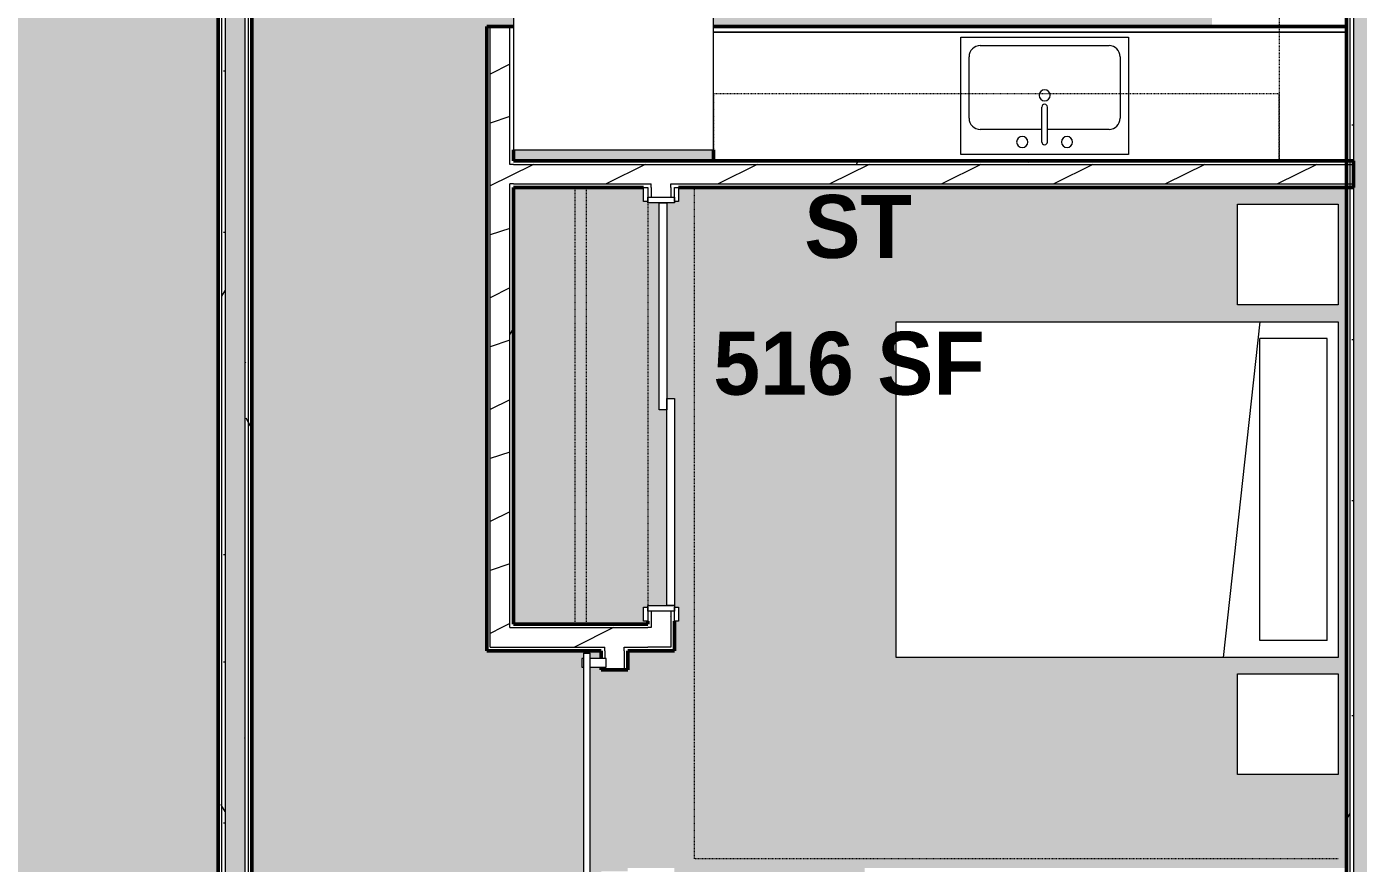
# Model space of a CAD drawing. Header units: inches. Extents: x -4292 to -464, y 9706 to 12474.
# Drawn here: x -2751.9 to -2514, y 10524 to 10673.6 of the extents above; entities that cross this region are included whole.
import ezdxf

# ---------------------------------------------------------------- set-up
doc = ezdxf.new("R2010")
doc.units = ezdxf.units.IN
doc.header["$MEASUREMENT"] = 0
doc.linetypes.add('Dash', pattern=[0.25, 0.125, -0.125])
for name, color, linetype, lineweight in [('A-AREA-IDEN', 2, 'Continuous', 9), ('A-AREA-PATT-4', 254, 'Continuous', 9), ('A-DOOR-1', 7, 'Continuous', 9), ('A-DOOR-2', 90, 'Continuous', 20), ('A-DOOR-3', 50, 'Continuous', 13), ('A-DOOR-FRAM-1', 90, 'Continuous', 20), ('A-WALL', 113, 'Continuous', 13), ('A-WALL-2', 250, 'Continuous', 50), ('A-WALL-3', 50, 'Continuous', 13), ('A-WALL-PATT-1', 7, 'Continuous', 9), ('A-WALL-PATT-2', 8, 'Continuous', 9), ('A-WALL-PATT-5', 111, 'Continuous', 9), ('I-FURN-1', 7, 'Continuous', 9), ('I-FURN-HDLN-1', 7, 'Dash', 9), ('I-WALL-1', 2, 'Continuous', 50), ('P-SANR-FIXT-1', 7, 'Continuous', 9), ('Q-CASE-1', 250, 'Continuous', 50), ('Q-CASE-2', 7, 'Continuous', 9), ('Q-CASE-HDLN-1', 7, 'Dash', 9), ('Q-SPCQ-1', 7, 'Continuous', 9)]:
    doc.layers.add(name, color=color, linetype=linetype, lineweight=lineweight)
doc.styles.add('Century Gothic_B', font='GOTHICB.TTF', dxfattribs={"height": 11.25})
pattern_1 = [(0, (0, 0), (38.4, 9.6), [1.584, -27.216, 1.584, -27.216, -153.6]), (0, (0, 0), (38.4, 9.6), [-57.6, 1.584, -56.016, 1.584, -27.216, -67.2]), (0, (0, 0), (38.4, 9.6), [-144, 1.584, -17.616, 1.584, -46.416]), (120, (14.4, 4.8), (-27.513844, 28.4553755), [1.584, -27.216, 1.584, -27.216, -153.6]), (120, (14.4, 4.8), (-27.513844, 28.4553755), [-57.6, 1.584, -56.016, 1.584, -27.216, -67.2]), (120, (14.4, 4.8), (-27.513844, 28.4553755), [-144, 1.584, -17.616, 1.584, -46.416]), (240, (19.2, 24), (-10.886156, -38.0553755), [1.584, -27.216, 1.584, -27.216, -153.6]), (240, (19.2, 24), (-10.886156, -38.0553755), [-57.6, 1.584, -56.016, 1.584, -27.216, -67.2]), (240, (19.2, 24), (-10.886156, -38.0553755), [-144, 1.584, -17.616, 1.584, -46.416])]
pattern_2 = [(161.57, (0.6, 0.6), (-4.80033747, -0.00041462), [0, -34.152, 3.792, 0]), (18.43, (-0.6, 0.6), (-4.80033747, 0.00041462), [0, -34.152, 3.792, 0]), (108.43, (0.6, 0.6), (2.39913218, -12.00105099), [11.382, -26.562]), (71.57, (-0.6, 0.6), (2.39913218, 12.00105099), [11.382, -26.562])]
pattern_3 = [(216.87, (7.997, 19.992), (59.9755286, 39.9843071), [9.996, -89.964]), (206.565, (19.992, 13.994), (-19.991807, -19.992219), [22.352, -22.352]), (198.435, (19.992, 3.998), (-39.983821, -19.991955), [12.644, -50.576])]

msp = doc.modelspace()

# ---------------------------------------------------------------- hatches: boundary and pattern name
at = {"layer": 'A-AREA-PATT-4'}
h = msp.add_hatch(color=256, dxfattribs=at)
h.paths.add_polyline_path([(-2913.3237, 10455.4394), (-2882.0737, 10455.4394), (-2882.0737, 10457.2957), (-2877.3237, 10457.2957), (-2877.3237, 10455.4394), (-2871.3, 10455.4394), (-2871.3, 10462.886), (-2871.173, 10463.8504), (-2870.8007, 10464.7491), (-2870.2086, 10465.5209), (-2869.4368, 10466.113), (-2868.5382, 10466.4853), (-2867.4974, 10466.6122), (-2866.1854, 10466.6122), (-2866.5331, 10469.636), (-2867.7249, 10470.636), (-2868.2916, 10471.636), (-2868.6494, 10473.1455), (-2868.7905, 10474.2556), (-2868.8237, 10474.636), (-2868.6494, 10476.6284), (-2868.1115, 10478.636), (-2867.3835, 10480.636), (-2866.4509, 10482.636), (-2865.0635, 10484.636), (-2864.0635, 10485.636), (-2863.1975, 10486.136), (-2861.8237, 10486.636), (-2860.8237, 10486.636), (-2859.45, 10486.136), (-2858.584, 10485.636), (-2857.584, 10484.636), (-2856.1144, 10482.4598), (-2855.2639, 10480.636), (-2854.536, 10478.636), (-2853.998, 10476.6284), (-2853.8237, 10474.636), (-2853.998, 10473.1455), (-2854.0879, 10472.636), (-2854.3558, 10471.636), (-2854.9226, 10470.636), (-2856.1144, 10469.636), (-2856.4621, 10466.6122), (-2855.0737, 10466.6122), (-2854.1093, 10466.4853), (-2853.2106, 10466.113), (-2852.4389, 10465.5209), (-2851.8467, 10464.7491), (-2851.4745, 10463.8504), (-2851.3475, 10462.5678), (-2851.3475, 10455.4394), (-2843.3237, 10455.4394), (-2843.3237, 10479.1598), (-2784.9237, 10479.1598), (-2784.9237, 10518.4207), (-2793.2469, 10518.4207), (-2793.2469, 10523.1707), (-2784.9237, 10523.1707), (-2784.9237, 10522.5825), (-2780.1737, 10522.5825), (-2780.1737, 10483.0825), (-2778.2258, 10483.0825), (-2778.2258, 10484.6867), (-2778.4758, 10484.6867), (-2778.4758, 10520.6867), (-2778.2258, 10520.6867), (-2778.2258, 10559.0825), (-2780.1737, 10559.0825), (-2780.1737, 10558.5825), (-2784.9237, 10558.5825), (-2784.9237, 10562.0052), (-2793.2469, 10562.0052), (-2793.2469, 10567.3021), (-2793.9969, 10567.3021), (-2793.9969, 10569.8021), (-2793.2469, 10569.8021), (-2793.2469, 10607.0521), (-2791.8719, 10607.0521), (-2791.8719, 10642.0521), (-2793.2469, 10642.0521), (-2793.2469, 10642.3021), (-2793.9969, 10642.3021), (-2793.9969, 10644.8021), (-2913.3237, 10644.8021), (-2913.3237, 10523.1707), (-2827.2469, 10523.1707), (-2827.2469, 10522.2957), (-2863.2469, 10522.2957), (-2863.2469, 10519.2957), (-2827.2469, 10519.2957), (-2827.2469, 10518.4207), (-2913.3237, 10518.4207), (-2913.3237, 10482.4207), (-2877.3237, 10482.4207), (-2877.3237, 10477.2957), (-2882.0737, 10477.2957), (-2882.0737, 10477.6707), (-2913.3237, 10477.6707), (-2913.3237, 10474.2556)], flags=0)
h.paths.add_polyline_path([(-2720.7237, 10475.3894), (-2722.4737, 10475.3894), (-2722.4737, 10511.3894), (-2720.7237, 10511.3894), (-2720.7237, 10475.7644)], flags=0)
h.paths.add_polyline_path([(-2756.0987, 10473.3894), (-2721.3487, 10473.3894), (-2721.3487, 10473.4519), (-2720.7237, 10473.4519), (-2720.7237, 10475.3894), (-2718.7237, 10475.3894), (-2718.7237, 10476.3894), (-2717.7237, 10476.3894), (-2717.7237, 10727.7699), (-2733.8487, 10727.7699), (-2733.8487, 10745.7699), (-2729.8487, 10745.7699), (-2729.8487, 10781.7699), (-2733.8487, 10781.7699), (-2733.8487, 10799.7699), (-2717.7237, 10799.7699), (-2717.7237, 10809.6422), (-2718.6737, 10809.6422), (-2718.6737, 10814.3922), (-2717.7237, 10814.3922), (-2717.7237, 10842.5144), (-2749.9713, 10842.5144), (-2749.9713, 10814.3922), (-2748.6737, 10814.3922), (-2748.6737, 10809.6422), (-2754.7213, 10809.6422), (-2754.7213, 10842.5144), (-2791.7112, 10842.5144), (-2791.7112, 10845.8894), (-2829.7362, 10845.8894), (-2829.7362, 10842.5144), (-2881.8223, 10842.5144), (-2881.8223, 10841.1973), (-2886.5723, 10841.1973), (-2886.5723, 10842.5144), (-2913.3237, 10842.5144), (-2913.3237, 10810.5723), (-2886.5723, 10810.5723), (-2886.5723, 10811.1973), (-2881.8223, 10811.1973), (-2881.8223, 10805.8223), (-2889.3237, 10805.8223), (-2889.3237, 10673.5521), (-2800.2237, 10673.5521), (-2800.2237, 10681.5521), (-2764.4737, 10681.5521), (-2764.4737, 10673.5521), (-2759.7237, 10673.5521), (-2759.7237, 10562.0052), (-2780.1737, 10562.0052), (-2780.1737, 10560.5825), (-2778.2258, 10560.5825), (-2778.2045, 10561.5825), (-2776.9758, 10561.5825), (-2776.9758, 10560.5825), (-2776.7026, 10560.5825), (-2776.7026, 10559.0825), (-2776.9758, 10559.0825), (-2776.9758, 10520.6867), (-2776.7258, 10520.6867), (-2776.7258, 10518.3485), (-2776.5487, 10518.3485), (-2776.5487, 10518.0683), (-2776.4758, 10518.0147), (-2776.4758, 10517.6933), (-2776.2258, 10517.7414), (-2776.2258, 10519.9438), (-2775.9758, 10519.8891), (-2775.9758, 10516.9515), (-2776.2258, 10517.0016), (-2776.2258, 10517.3397), (-2776.4758, 10517.3394), (-2776.4758, 10516.9647), (-2776.5487, 10516.9647), (-2776.5487, 10516.8485), (-2776.7258, 10516.8485), (-2776.7258, 10488.5249), (-2776.5487, 10488.5249), (-2776.5487, 10487.0249), (-2776.7258, 10487.0249), (-2776.7258, 10484.6867), (-2776.9758, 10484.6358), (-2776.9758, 10483.0825), (-2776.7026, 10483.0825), (-2776.7026, 10481.5825), (-2776.9758, 10481.5825), (-2776.9971, 10480.5825), (-2778.2258, 10480.5825), (-2778.2258, 10481.5825), (-2780.1737, 10481.5825), (-2780.1737, 10476.3894), (-2758.7237, 10476.3894), (-2758.7237, 10475.3894), (-2756.7237, 10475.3894), (-2756.7237, 10473.4519), (-2756.0987, 10473.4519)], flags=0)
h.paths.add_polyline_path([(-2911.849, 10539.8703), (-2911.849, 10557.8703), (-2893.849, 10557.8703), (-2893.849, 10539.8703), (-2909.8608, 10539.8703)], flags=0)
h.paths.add_polyline_path([(-2908.3135, 10560.8021), (-2911.849, 10560.8021), (-2911.849, 10620.8021), (-2832.849, 10620.8021), (-2832.849, 10560.8021), (-2898.4761, 10560.8021)], flags=0)
h.paths.add_polyline_path([(-2773.8449, 10566.7552), (-2764.4737, 10566.7552), (-2764.4737, 10644.8021), (-2787.7469, 10644.8021), (-2787.7469, 10642.3021), (-2788.4969, 10642.3021), (-2788.4969, 10642.0521), (-2790.4969, 10642.0521), (-2790.4969, 10605.0521), (-2791.8719, 10605.0521), (-2791.8719, 10570.0521), (-2788.4969, 10570.0521), (-2788.4969, 10569.8021), (-2787.7469, 10569.8021), (-2787.7469, 10567.3021), (-2788.4969, 10567.3021), (-2788.4969, 10566.7552), (-2774.435, 10566.7552)], flags=0)
h.paths.add_polyline_path([(-2893.849, 10623.8021), (-2911.849, 10623.8021), (-2911.849, 10641.8021), (-2893.849, 10641.8021)], flags=0)
h.paths.add_polyline_path([(-2764.4737, 10649.5521), (-2764.4737, 10651.5521), (-2800.2237, 10651.5521), (-2800.2237, 10649.5521), (-2766.2631, 10649.5521)], flags=0)
h.paths.add_polyline_path([(-2789.8487, 10718.2596), (-2824.8487, 10718.2596), (-2824.8487, 10802.2596), (-2789.8487, 10802.2596), (-2789.8487, 10796.2596), (-2788.8487, 10796.2596), (-2788.8487, 10724.2596), (-2789.8487, 10724.2596), (-2789.8487, 10723.5298)], flags=0)
h.paths.add_polyline_path([(-2759.4374, 10733.2596), (-2773.8487, 10733.2596), (-2773.8487, 10793.2596), (-2743.8487, 10793.2596), (-2743.8487, 10733.2596)], flags=0)
h.paths.add_polyline_path([(-2885.7348, 10814.1973), (-2911.7348, 10814.1973), (-2911.7348, 10839.1973), (-2885.7348, 10839.1973), (-2885.7348, 10827.1697)], flags=0)
h.paths.add_polyline_path([(-2738.2987, 10815.7922), (-2738.4152, 10815.7922), (-2738.4152, 10816.2922), (-2747.9237, 10816.2922), (-2747.9237, 10841.5422), (-2719.9237, 10841.5422), (-2719.9237, 10816.2922), (-2720.9365, 10816.2922), (-2720.974, 10815.7922), (-2721.661, 10815.7922), (-2721.661, 10816.2922), (-2737.9323, 10816.2922), (-2737.9572, 10815.7922), (-2738.2384, 10815.7922)], flags=0)
h = msp.add_hatch(color=256, dxfattribs=at)
h.paths.add_polyline_path([(-2586.1237, 10455.1644), (-2578.1, 10455.1644), (-2578.1, 10462.8906), (-2577.973, 10463.855), (-2577.6007, 10464.7537), (-2577.0086, 10465.5255), (-2576.2368, 10466.1176), (-2575.3382, 10466.4899), (-2574.2974, 10466.6168), (-2572.9854, 10466.6168), (-2573.3331, 10469.6406), (-2574.5249, 10470.6406), (-2575.0916, 10471.6406), (-2575.4494, 10473.1501), (-2575.5366, 10473.6444), (-2575.6237, 10474.6406), (-2575.4494, 10476.633), (-2574.9115, 10478.6406), (-2574.1835, 10480.6406), (-2573.2509, 10482.6406), (-2571.8635, 10484.6406), (-2570.8635, 10485.6406), (-2569.9975, 10486.1406), (-2568.6237, 10486.6406), (-2567.6237, 10486.6406), (-2566.25, 10486.1406), (-2565.384, 10485.6406), (-2564.384, 10484.6406), (-2562.9965, 10482.6406), (-2562.0639, 10480.6406), (-2561.336, 10478.6406), (-2560.798, 10476.633), (-2560.6237, 10474.6406), (-2560.798, 10473.1501), (-2560.8879, 10472.6406), (-2561.1558, 10471.6406), (-2561.7226, 10470.6406), (-2562.9144, 10469.6406), (-2563.2621, 10466.6168), (-2561.8737, 10466.6168), (-2560.9093, 10466.4899), (-2560.0106, 10466.1176), (-2559.2389, 10465.5255), (-2558.6467, 10464.7537), (-2558.2541, 10463.6999), (-2558.1475, 10462.8906), (-2558.1475, 10455.1644), (-2552.1237, 10455.1644), (-2552.1237, 10457.3003), (-2547.3737, 10457.3003), (-2547.3737, 10455.1644), (-2516.1237, 10455.1644), (-2516.1237, 10477.6753), (-2547.3737, 10477.6753), (-2547.3737, 10477.3003), (-2552.1237, 10477.3003), (-2552.1237, 10482.4253), (-2516.1237, 10482.4253), (-2516.1237, 10518.4253), (-2602.2006, 10518.4253), (-2602.2006, 10519.3003), (-2566.2006, 10519.3003), (-2566.2006, 10522.3003), (-2602.2006, 10522.3003), (-2602.2006, 10523.1753), (-2516.1237, 10523.1753), (-2516.1237, 10644.8067), (-2635.4506, 10644.8067), (-2635.4506, 10642.3067), (-2636.2006, 10642.3067), (-2636.2006, 10642.0567), (-2637.5756, 10642.0567), (-2637.5756, 10607.0567), (-2636.2006, 10607.0567), (-2636.2006, 10569.8067), (-2635.4506, 10569.8067), (-2635.4506, 10567.3067), (-2636.2006, 10567.3067), (-2636.2006, 10562.0098), (-2644.5237, 10562.0098), (-2644.5237, 10558.5871), (-2649.2737, 10558.5871), (-2649.2737, 10559.0871), (-2651.2217, 10559.0871), (-2651.2217, 10520.6913), (-2650.9717, 10520.6913), (-2650.9717, 10484.6913), (-2651.2217, 10484.6913), (-2651.2217, 10483.0871), (-2649.2737, 10483.1176), (-2649.2737, 10522.5871), (-2644.5237, 10522.5871), (-2644.5237, 10523.1753), (-2636.2006, 10523.1753), (-2636.2006, 10518.4253), (-2644.5237, 10518.4253), (-2644.5237, 10479.1644), (-2586.1237, 10479.1644), (-2586.1237, 10455.1965)], flags=0)
h.paths.add_polyline_path([(-2677.9586, 10473.3894), (-2673.3487, 10473.3894), (-2673.3487, 10473.4519), (-2672.7237, 10473.4519), (-2672.7237, 10475.3894), (-2670.7237, 10475.3894), (-2670.7237, 10476.3894), (-2649.2737, 10476.3894), (-2649.2737, 10481.5871), (-2651.2217, 10481.5871), (-2651.243, 10480.5871), (-2652.4717, 10480.5871), (-2652.4717, 10481.5871), (-2652.7448, 10481.5871), (-2652.7448, 10483.0871), (-2652.4717, 10483.0871), (-2652.4717, 10484.6913), (-2652.7217, 10484.6913), (-2652.7217, 10487.0295), (-2652.8987, 10487.0295), (-2652.8987, 10488.5295), (-2652.7217, 10488.5295), (-2652.7217, 10516.8531), (-2652.8987, 10516.8531), (-2652.8987, 10516.9693), (-2652.9717, 10517.0211), (-2652.9717, 10517.3443), (-2653.2217, 10517.3443), (-2653.2217, 10516.956), (-2653.4717, 10517.0062), (-2653.4717, 10519.9484), (-2653.2217, 10519.8937), (-2653.2217, 10517.6979), (-2652.9717, 10517.746), (-2652.9717, 10518.0729), (-2652.8987, 10518.0729), (-2652.8987, 10518.3531), (-2652.7217, 10518.3531), (-2652.7217, 10520.6913), (-2652.4717, 10520.6913), (-2652.4717, 10559.0871), (-2652.7448, 10559.0871), (-2652.7448, 10560.5871), (-2652.4717, 10560.5871), (-2652.4504, 10561.5871), (-2651.2217, 10561.5871), (-2651.2217, 10560.5871), (-2649.2737, 10560.5871), (-2649.2737, 10562.0098), (-2669.7237, 10562.0098), (-2669.7237, 10673.5567), (-2664.9737, 10673.5567), (-2664.9737, 10681.5567), (-2629.2237, 10681.5567), (-2629.2237, 10673.5567), (-2540.1237, 10673.5567), (-2540.1237, 10805.8269), (-2547.6251, 10805.8269), (-2547.6251, 10811.2019), (-2542.8751, 10811.2019), (-2542.8751, 10810.5769), (-2516.1237, 10810.5769), (-2516.1237, 10842.5144), (-2542.8751, 10842.5144), (-2542.8751, 10841.2019), (-2547.6251, 10841.2019), (-2547.6251, 10842.5144), (-2674.7262, 10842.5144), (-2674.7262, 10809.6468), (-2680.7737, 10809.6468), (-2680.7737, 10814.3968), (-2679.4762, 10814.3968), (-2679.4762, 10842.5144), (-2711.7237, 10842.5144), (-2711.7237, 10814.3968), (-2710.7737, 10814.3968), (-2710.7737, 10809.6468), (-2711.7237, 10809.6468), (-2711.7237, 10799.7745), (-2695.5987, 10799.7745), (-2695.5987, 10781.7745), (-2699.5987, 10781.7745), (-2699.5987, 10745.7745), (-2695.5987, 10745.7745), (-2695.5987, 10727.7745), (-2711.7237, 10727.7745), (-2711.7237, 10476.3894), (-2710.7237, 10476.3894), (-2710.7237, 10475.3894), (-2708.7237, 10475.3894), (-2708.7237, 10473.4519), (-2708.0987, 10473.4519), (-2708.0987, 10473.3894), (-2695.5946, 10473.3894)], flags=0)
h.paths.add_polyline_path([(-2706.9737, 10475.3894), (-2708.7237, 10475.3894), (-2708.7237, 10511.3894), (-2706.9737, 10511.3894), (-2706.9737, 10476.3894)], flags=0)
h.paths.add_polyline_path([(-2517.5985, 10539.8749), (-2535.5985, 10539.8749), (-2535.5985, 10557.8749), (-2517.5985, 10557.8749)], flags=0)
h.paths.add_polyline_path([(-2535.5985, 10560.8067), (-2596.5985, 10560.8067), (-2596.5985, 10620.8067), (-2517.5985, 10620.8067), (-2517.5985, 10560.8067)], flags=0)
h.paths.add_polyline_path([(-2648.6487, 10566.7598), (-2640.9506, 10566.7598), (-2640.9506, 10567.3067), (-2641.7006, 10567.3067), (-2641.7006, 10569.8067), (-2640.9506, 10569.8067), (-2640.9506, 10570.0567), (-2637.5756, 10570.0567), (-2637.5756, 10605.0567), (-2638.9506, 10605.0567), (-2638.9506, 10642.0567), (-2640.9506, 10642.0567), (-2640.9506, 10642.3067), (-2641.7006, 10642.3067), (-2641.7006, 10644.8067), (-2664.9737, 10644.8067), (-2664.9737, 10566.7598), (-2650.3939, 10566.7598)], flags=0)
h.paths.add_polyline_path([(-2517.5985, 10623.8067), (-2535.5985, 10623.8067), (-2535.5985, 10641.8067), (-2517.5985, 10641.8067)], flags=0)
h.paths.add_polyline_path([(-2629.2237, 10649.5567), (-2629.2237, 10651.5567), (-2664.9737, 10651.5567), (-2664.9737, 10649.5567), (-2636.8256, 10649.5567)], flags=0)
h.paths.add_polyline_path([(-2608.5987, 10718.2642), (-2639.5987, 10718.2642), (-2639.5987, 10724.2642), (-2640.5987, 10724.2642), (-2640.5987, 10796.2642), (-2639.5987, 10796.2642), (-2639.5987, 10802.2642), (-2604.5987, 10802.2642), (-2604.5987, 10718.2642)], flags=0)
h.paths.add_polyline_path([(-2655.5987, 10733.2642), (-2685.5987, 10733.2642), (-2685.5987, 10793.2642), (-2655.5987, 10793.2642), (-2655.5987, 10785.6504)], flags=0)
h.paths.add_polyline_path([(-2543.7126, 10814.2019), (-2543.7126, 10839.2019), (-2517.7126, 10839.2019), (-2517.7126, 10814.2019), (-2543.5001, 10814.2019)], flags=0)
h.paths.add_polyline_path([(-2691.3384, 10815.7968), (-2691.5152, 10815.7968), (-2691.5152, 10816.2968), (-2707.7865, 10816.2968), (-2707.824, 10815.7968), (-2708.511, 10815.7968), (-2708.511, 10816.2968), (-2709.5237, 10816.2968), (-2709.5237, 10841.5468), (-2681.5237, 10841.5468), (-2681.5237, 10816.2968), (-2691.0323, 10816.2968), (-2691.0572, 10815.7968), (-2691.2737, 10815.7968)], flags=0)
at = {"layer": 'A-WALL-PATT-1'}
h = msp.add_hatch(dxfattribs=at)
h.set_pattern_fill('FP_1', color=256, style=0, pattern_type=2)
h.set_pattern_definition(pattern_1)
h.paths.add_polyline_path([(-2665.5987, 10566.7598), (-2664.9737, 10566.7598), (-2664.9737, 10645.4317), (-2665.5987, 10645.4317), (-2665.5987, 10578.0538)], flags=0)
h.paths.add_polyline_path([(-2665.5987, 10648.9317), (-2664.9737, 10648.9317), (-2664.9737, 10673.5567), (-2665.5987, 10673.5567), (-2665.5987, 10649.0094)], flags=0)
h = msp.add_hatch(dxfattribs=at)
h.set_pattern_fill('FP_1', color=256, style=0, pattern_type=2)
h.set_pattern_definition(pattern_1)
h.paths.add_polyline_path([(-2539.1237, 10648.9317), (-2516.1237, 10648.9317), (-2516.1237, 10649.5567), (-2664.9737, 10649.5567), (-2664.9737, 10648.9317), (-2567.6998, 10648.9317)], flags=0)
h = msp.add_hatch(dxfattribs=at)
h.set_pattern_fill('FP_1', color=256, style=0, pattern_type=2)
h.set_pattern_definition(pattern_1)
h.paths.add_polyline_path([(-2636.2006, 10562.0098), (-2636.2006, 10569.0567), (-2636.8256, 10569.0567), (-2636.8256, 10562.0098)], flags=0)
h.paths.add_polyline_path([(-2636.2006, 10643.0567), (-2636.2006, 10644.8067), (-2636.8256, 10644.8067), (-2636.8256, 10643.0567)], flags=0)
h = msp.add_hatch(dxfattribs=at)
h.set_pattern_fill('FP_1', color=256, style=0, pattern_type=2)
h.set_pattern_definition(pattern_1)
h.paths.add_polyline_path([(-2640.3256, 10562.0098), (-2636.8256, 10562.0098), (-2636.8256, 10562.6348), (-2645.1487, 10562.6348), (-2645.1487, 10562.0098), (-2640.9506, 10562.0098)], flags=0)
h.paths.add_polyline_path([(-2669.0987, 10562.0098), (-2648.6487, 10562.0098), (-2648.6487, 10562.6348), (-2669.7237, 10562.6348), (-2669.7237, 10562.0098)], flags=0)
h = msp.add_hatch(dxfattribs=at)
h.set_pattern_fill('FP_1', color=256, style=0, pattern_type=2)
h.set_pattern_definition(pattern_1)
h.paths.add_polyline_path([(-2649.2737, 10475.1394), (-2648.6488, 10475.1394), (-2648.6487, 10481.5871), (-2649.2737, 10481.5871)], flags=0)
h.paths.add_polyline_path([(-2648.6487, 10483.0871), (-2648.6487, 10522.5871), (-2649.2737, 10522.5871), (-2649.2737, 10483.0871), (-2648.7535, 10483.0871)], flags=0)
h.paths.add_polyline_path([(-2648.6487, 10558.5871), (-2648.6487, 10559.0871), (-2649.2737, 10559.0871), (-2649.2737, 10558.5871)], flags=0)
h.paths.add_polyline_path([(-2648.9085, 10560.5871), (-2648.6487, 10560.5871), (-2648.6487, 10562.0098), (-2649.2737, 10562.0098), (-2649.2737, 10560.5871)], flags=0)
at = {"layer": 'A-WALL-PATT-2'}
h = msp.add_hatch(dxfattribs=at)
h.set_pattern_fill('FP_2', color=256, style=0, pattern_type=2)
h.set_pattern_definition(pattern_3)
h.paths.add_polyline_path([(-2665.5987, 10566.1348), (-2665.5987, 10673.5567), (-2669.0987, 10673.5567), (-2669.0987, 10566.1348), (-2667.1943, 10566.1348)], flags=0)
h = msp.add_hatch(dxfattribs=at)
h.set_pattern_fill('FP_2', color=256, style=0, pattern_type=2)
h.set_pattern_definition(pattern_3)
h.paths.add_polyline_path([(-2596.5985, 10645.4317), (-2514.8737, 10645.4317), (-2514.8737, 10648.9317), (-2665.5987, 10648.9317), (-2665.5987, 10645.4317), (-2622.8292, 10645.4317)], flags=0)
h = msp.add_hatch(dxfattribs=at)
h.set_pattern_fill('FP_2', color=256, style=0, pattern_type=2)
h.set_pattern_definition(pattern_3)
h.paths.add_polyline_path([(-2640.3256, 10562.6348), (-2640.3256, 10566.1348), (-2669.0987, 10566.1348), (-2669.0987, 10562.6348), (-2640.9506, 10562.6348)], flags=0)
h = msp.add_hatch(dxfattribs=at)
h.set_pattern_fill('FP_2', color=256, style=0, pattern_type=2)
h.set_pattern_definition(pattern_3)
h.paths.add_polyline_path([(-2648.6487, 10475.1348), (-2645.1487, 10475.1348), (-2645.1553, 10522.5871), (-2648.6487, 10522.5871), (-2648.6487, 10483.0871), (-2648.3698, 10483.0871), (-2648.3698, 10481.5871), (-2648.6487, 10481.5871)], flags=0)
h.paths.add_polyline_path([(-2648.3698, 10558.5871), (-2645.1487, 10558.5871), (-2645.1487, 10562.6348), (-2648.6487, 10562.6348), (-2648.6487, 10560.5871), (-2648.3698, 10560.5871), (-2648.3698, 10559.0871), (-2648.6487, 10559.0871), (-2648.6487, 10558.5871)], flags=0)
at = {"layer": 'A-WALL-PATT-5'}
h = msp.add_hatch(dxfattribs=at)
h.set_pattern_fill('FP_1', color=256, style=0, pattern_type=2)
h.set_pattern_definition(pattern_1)
h.paths.add_polyline_path([(-2717.0987, 10476.3894), (-2717.0987, 10843.5144), (-2717.7237, 10843.5144), (-2717.7237, 10476.3894)], flags=0)
h = msp.add_hatch(dxfattribs=at)
h.set_pattern_fill('FP_1', color=256, style=0, pattern_type=2)
h.set_pattern_definition(pattern_1)
h.paths.add_polyline_path([(-2717.0987, 10475.7644), (-2716.4737, 10475.7644), (-2716.4737, 10843.5144), (-2717.0987, 10843.5144), (-2717.0987, 10476.3894)], flags=0)
h = msp.add_hatch(dxfattribs=at)
h.set_pattern_fill('FP_41', color=256, style=0, pattern_type=2)
h.set_pattern_definition(pattern_2)
h.paths.add_polyline_path([(-2712.9737, 10475.1394), (-2712.9737, 10843.5144), (-2716.4737, 10843.5144), (-2716.4737, 10475.1394)], flags=0)
h = msp.add_hatch(dxfattribs=at)
h.set_pattern_fill('FP_1', color=256, style=0, pattern_type=2)
h.set_pattern_definition(pattern_1)
h.paths.add_polyline_path([(-2712.9737, 10475.7644), (-2712.3487, 10475.7644), (-2712.3487, 10843.5144), (-2712.9737, 10843.5144), (-2712.9737, 10476.0048)], flags=0)
h = msp.add_hatch(dxfattribs=at)
h.set_pattern_fill('FP_1', color=256, style=0, pattern_type=2)
h.set_pattern_definition(pattern_1)
h.paths.add_polyline_path([(-2711.7237, 10476.3894), (-2711.7237, 10843.5144), (-2712.3487, 10843.5144), (-2712.3487, 10476.3894)], flags=0)
h = msp.add_hatch(dxfattribs=at)
h.set_pattern_fill('FP_1', color=256, style=0, pattern_type=2)
h.set_pattern_definition(pattern_1)
h.paths.add_polyline_path([(-2515.4987, 10455.1644), (-2515.4987, 10645.4317), (-2516.1237, 10645.4317), (-2516.1237, 10455.1644)], flags=0)
h.paths.add_polyline_path([(-2516.1237, 10648.9317), (-2515.4987, 10648.9317), (-2515.4987, 10843.1394), (-2516.1237, 10843.1394), (-2516.1237, 10702.6118)], flags=0)
h = msp.add_hatch(dxfattribs=at)
h.set_pattern_fill('FP_1', color=256, style=0, pattern_type=2)
h.set_pattern_definition(pattern_1)
h.paths.add_polyline_path([(-2515.4987, 10454.5394), (-2514.8737, 10454.5424), (-2514.8737, 10645.4317), (-2515.4987, 10645.4317), (-2515.4987, 10455.1644)], flags=0)
h.paths.add_polyline_path([(-2515.1869, 10648.9317), (-2514.8737, 10648.9317), (-2514.8743, 10843.1394), (-2515.4987, 10843.1394), (-2515.4987, 10648.9317)], flags=0)
h = msp.add_hatch(dxfattribs=at)
h.set_pattern_fill('FP_41', color=256, style=0, pattern_type=2)
h.set_pattern_definition(pattern_2)
h.paths.add_polyline_path([(-2514.8737, 10453.9144), (-2511.3737, 10453.9144), (-2511.3737, 10843.5144), (-2514.8737, 10843.5144), (-2514.8737, 10454.5394)], flags=0)

# ---------------------------------------------------------------- linework, layer by layer
at = {"layer": 'A-DOOR-1'}
for p, q in [((-2641.7006, 10644.8067), (-2640.9506, 10644.8067)), ((-2641.7006, 10642.3067), (-2641.7006, 10644.8067)), ((-2640.9506, 10644.8067), (-2640.9506, 10642.3067)), ((-2636.2006, 10644.8067), (-2635.4506, 10644.8067)), ((-2636.2006, 10642.3067), (-2636.2006, 10644.8067)), ((-2635.4506, 10644.8067), (-2635.4506, 10642.3067)), ((-2640.9506, 10642.3067), (-2641.7006, 10642.3067)), ((-2635.4506, 10642.3067), (-2636.2006, 10642.3067)), ((-2641.7006, 10569.8067), (-2640.9506, 10569.8067)), ((-2641.7006, 10567.3067), (-2641.7006, 10569.8067)), ((-2640.9506, 10569.8067), (-2640.9506, 10567.3067)), ((-2636.2006, 10569.8067), (-2635.4506, 10569.8067)), ((-2636.2006, 10567.3067), (-2636.2006, 10569.8067)), ((-2635.4506, 10569.8067), (-2635.4506, 10567.3067)), ((-2640.9506, 10567.3067), (-2641.7006, 10567.3067)), ((-2635.4506, 10567.3067), (-2636.2006, 10567.3067))]:
    msp.add_line(p, q, dxfattribs=at)
at = {"layer": 'A-DOOR-2'}
for p, q in [((-2638.9506, 10642.0567), (-2637.5756, 10642.0567)), ((-2638.9506, 10605.0567), (-2638.9506, 10642.0567)), ((-2637.5756, 10642.0567), (-2637.5756, 10605.0567)), ((-2637.5756, 10605.0567), (-2638.9506, 10605.0567)), ((-2637.5756, 10607.0567), (-2636.2006, 10607.0567)), ((-2637.5756, 10570.0567), (-2637.5756, 10607.0567)), ((-2636.2006, 10607.0567), (-2636.2006, 10570.0567)), ((-2636.2006, 10570.0567), (-2637.5756, 10570.0567))]:
    msp.add_line(p, q, dxfattribs=at)
at = {"layer": 'A-DOOR-3'}
for p, q in [((-2652.4714, 10560.5871), (-2652.7448, 10560.5871)), ((-2652.7448, 10560.5871), (-2652.7448, 10559.0871)), ((-2652.4717, 10561.5871), (-2652.4717, 10518.0237)), ((-2652.4717, 10561.5871), (-2651.8467, 10561.5871)), ((-2651.8467, 10561.5871), (-2651.2217, 10561.5871)), ((-2651.2217, 10518.0316), (-2651.2217, 10561.5871)), ((-2648.3698, 10560.5871), (-2651.2217, 10560.5871)), ((-2648.3698, 10559.0871), (-2648.3698, 10560.5871)), ((-2652.7448, 10559.0871), (-2652.471, 10559.0871)), ((-2651.2217, 10559.0871), (-2648.3698, 10559.0871))]:
    msp.add_line(p, q, dxfattribs=at)
at = {"layer": 'A-DOOR-FRAM-1'}
for p, q in [((-2640.9506, 10643.0567), (-2636.2006, 10643.0567)), ((-2640.9506, 10642.0567), (-2640.9506, 10643.0567)), ((-2636.2006, 10643.0567), (-2636.2006, 10642.0567)), ((-2636.2006, 10642.0567), (-2640.9506, 10642.0567)), ((-2640.9506, 10570.0567), (-2636.2006, 10570.0567)), ((-2640.9506, 10569.0567), (-2640.9506, 10570.0567)), ((-2636.2006, 10570.0567), (-2636.2006, 10569.0567)), ((-2636.2006, 10569.0567), (-2640.9506, 10569.0567))]:
    msp.add_line(p, q, dxfattribs=at)
at = {"layer": 'A-WALL'}
for p, q in [((-2717.0987, 10843.5144), (-2717.0987, 10475.7644)), ((-2716.4737, 10843.5144), (-2716.4737, 10475.1394)), ((-2712.9737, 10843.5144), (-2712.9737, 10475.1394)), ((-2712.3487, 10843.5144), (-2712.3487, 10475.7644)), ((-2515.4987, 10843.5144), (-2515.4987, 10454.5394)), ((-2514.8737, 10843.5144), (-2514.8737, 10453.9144))]:
    msp.add_line(p, q, dxfattribs=at)
at = {"layer": 'A-WALL-2'}
for p, q in [((-2669.7237, 10673.5567), (-2669.7237, 10566.7598)), ((-2664.9737, 10673.5567), (-2669.7237, 10673.5567)), ((-2664.9737, 10649.5567), (-2664.9737, 10651.5567)), ((-2514.8737, 10649.5567), (-2664.9737, 10649.5567)), ((-2514.8737, 10644.8067), (-2514.8737, 10649.5567)), ((-2664.9737, 10644.8067), (-2641.7006, 10644.8067)), ((-2664.9737, 10566.7598), (-2664.9737, 10644.8067)), ((-2635.4506, 10644.8067), (-2514.8737, 10644.8067)), ((-2640.9506, 10567.3067), (-2640.9506, 10566.7598)), ((-2636.2006, 10562.0098), (-2636.2006, 10567.3067)), ((-2669.7237, 10566.7598), (-2669.7237, 10562.6348)), ((-2640.9506, 10566.7598), (-2664.9737, 10566.7598)), ((-2669.7237, 10562.6348), (-2669.7237, 10562.0098)), ((-2669.7237, 10562.0098), (-2649.2737, 10562.0098)), ((-2649.2737, 10562.0098), (-2649.2737, 10560.5871)), ((-2644.5237, 10558.5871), (-2644.5237, 10562.0098)), ((-2644.5237, 10562.0098), (-2640.9506, 10562.0098)), ((-2640.9506, 10562.0098), (-2636.8256, 10562.0098)), ((-2636.8256, 10562.0098), (-2636.2006, 10562.0098)), ((-2649.2737, 10559.0871), (-2649.2737, 10558.5871)), ((-2649.2737, 10558.5871), (-2644.5237, 10558.5871))]:
    msp.add_line(p, q, dxfattribs=at)
at = {"layer": 'A-WALL-3'}
for p, q in [((-2669.0987, 10566.7598), (-2669.0987, 10673.5567)), ((-2665.5987, 10648.9317), (-2665.5987, 10673.5567)), ((-2664.9737, 10648.9317), (-2665.5987, 10648.9317)), ((-2664.9737, 10648.9317), (-2514.8737, 10648.9317)), ((-2664.9737, 10645.4317), (-2665.5987, 10645.4317)), ((-2665.5987, 10566.7598), (-2665.5987, 10645.4317)), ((-2664.9737, 10645.4317), (-2640.3256, 10645.4317)), ((-2640.3256, 10644.8067), (-2640.3256, 10645.4317)), ((-2636.8256, 10644.8067), (-2636.8256, 10645.4317)), ((-2636.8256, 10645.4317), (-2514.8737, 10645.4317)), ((-2640.3256, 10644.8067), (-2640.3256, 10643.0567)), ((-2636.8256, 10644.8067), (-2636.8256, 10643.0567)), ((-2640.3256, 10569.0567), (-2640.3256, 10566.1348)), ((-2636.8256, 10569.0567), (-2636.8256, 10562.6348)), ((-2669.0987, 10566.1348), (-2669.0987, 10566.7598)), ((-2669.0987, 10562.6348), (-2669.0987, 10566.1348)), ((-2665.5987, 10566.1348), (-2665.5987, 10566.7598)), ((-2665.5987, 10566.1348), (-2640.9506, 10566.1348)), ((-2640.3256, 10566.1348), (-2640.9506, 10566.1348)), ((-2669.0987, 10562.6348), (-2648.6487, 10562.6348)), ((-2648.6487, 10562.0098), (-2648.6487, 10562.6348)), ((-2645.1487, 10562.0098), (-2645.1487, 10562.6348)), ((-2645.1487, 10562.6348), (-2640.9506, 10562.6348)), ((-2640.3256, 10562.6348), (-2640.9506, 10562.6348)), ((-2636.8256, 10562.6348), (-2640.3256, 10562.6348)), ((-2648.6487, 10562.0098), (-2648.6487, 10560.5871)), ((-2645.1487, 10562.0098), (-2645.1487, 10558.5871)), ((-2648.6487, 10559.0871), (-2648.6487, 10558.5871))]:
    msp.add_line(p, q, dxfattribs=at)
at = {"layer": 'I-FURN-1'}
for p, q in [((-2535.5985, 10641.8067), (-2517.5985, 10641.8067)), ((-2535.5985, 10623.8067), (-2535.5985, 10641.8067)), ((-2517.5985, 10641.8067), (-2517.5985, 10623.8067)), ((-2517.5985, 10623.8067), (-2535.5985, 10623.8067)), ((-2596.5985, 10620.8067), (-2517.5985, 10620.8067)), ((-2596.5985, 10560.8067), (-2596.5985, 10620.8067)), ((-2531.5985, 10620.8067), (-2538.1781, 10560.8067)), ((-2517.5985, 10620.8067), (-2517.5985, 10560.8067)), ((-2519.5985, 10617.8067), (-2531.5985, 10617.8067)), ((-2531.5985, 10563.8067), (-2531.5985, 10617.8067)), ((-2519.5985, 10563.8067), (-2519.5985, 10617.8067)), ((-2519.5985, 10563.8067), (-2531.5985, 10563.8067)), ((-2517.5985, 10560.8067), (-2596.5985, 10560.8067)), ((-2535.5985, 10557.8749), (-2517.5985, 10557.8749)), ((-2535.5985, 10539.8749), (-2535.5985, 10557.8749)), ((-2517.5985, 10557.8749), (-2517.5985, 10539.8749)), ((-2517.5985, 10539.8749), (-2535.5985, 10539.8749))]:
    msp.add_line(p, q, dxfattribs=at)
at = {"layer": 'I-FURN-HDLN-1'}
for p, q in [((-2632.5985, 10524.8067), (-2632.5985, 10644.8067)), ((-2517.5985, 10524.8067), (-2632.5985, 10524.8067))]:
    msp.add_line(p, q, dxfattribs=at)
at = {"layer": 'I-WALL-1'}
for p, q in [((-2516.1237, 10843.5144), (-2516.1237, 10455.1644)), ((-2717.7237, 10744.7699), (-2717.7237, 10476.3894)), ((-2711.7237, 10476.3894), (-2711.7237, 10744.7745))]:
    msp.add_line(p, q, dxfattribs=at)
at = {"layer": 'P-SANR-FIXT-1'}
for p, q in [((-2585.0517, 10671.6817), (-2555.0517, 10671.6817)), ((-2585.0517, 10650.6817), (-2585.0517, 10671.6817)), ((-2555.0517, 10671.6817), (-2555.0517, 10650.6817)), ((-2581.5517, 10670.1817), (-2558.5517, 10670.1817)), ((-2583.5517, 10657.1817), (-2583.5517, 10668.1817)), ((-2556.5517, 10668.1817), (-2556.5517, 10657.1817)), ((-2570.5517, 10652.9317), (-2570.5517, 10659.1817)), ((-2569.5517, 10652.9317), (-2569.5517, 10659.1817)), ((-2570.5517, 10655.1817), (-2581.5517, 10655.1817)), ((-2558.5517, 10655.1817), (-2569.5517, 10655.1817)), ((-2555.0517, 10650.6817), (-2585.0517, 10650.6817))]:
    msp.add_line(p, q, dxfattribs=at)
for centre, radius, start, end in [((-2581.5517, 10668.1817), 2, 90, 180), ((-2558.5517, 10668.1817), 2, 0, 90), ((-2570.0517, 10661.2741), 1, 0, 180), ((-2570.0517, 10661.2741), 1, 180, 0), ((-2570.0517, 10659.1817), 0.5, 0, 180), ((-2581.5517, 10657.1817), 2, 180, 270), ((-2558.5517, 10657.1817), 2, 270, 0), ((-2574.0517, 10652.9317), 1, 360, 180), ((-2574.0517, 10652.9317), 1, 180, 0), ((-2570.0517, 10652.9317), 0.5, 180, 0), ((-2566.0517, 10652.9317), 1, 0, 180), ((-2566.0517, 10652.9317), 1, 180, 0)]:
    msp.add_arc(centre, radius, start, end, dxfattribs=at)
at = {"layer": 'Q-CASE-1'}
for p, q in [((-2629.2237, 10673.5567), (-2516.1237, 10673.5567)), ((-2629.2237, 10649.5567), (-2629.2237, 10651.5567))]:
    msp.add_line(p, q, dxfattribs=at)
at = {"layer": 'Q-CASE-2'}
for p, q in [((-2629.2237, 10673.5567), (-2516.1237, 10673.5567)), ((-2516.1237, 10672.5567), (-2629.2237, 10672.5567)), ((-2629.2237, 10672.5567), (-2516.1237, 10672.5567)), ((-2629.2237, 10649.5567), (-2629.2237, 10651.5567))]:
    msp.add_line(p, q, dxfattribs=at)
at = {"layer": 'Q-CASE-HDLN-1'}
for p, q in [((-2528.1237, 10805.8269), (-2528.1237, 10649.5567)), ((-2516.1237, 10649.5567), (-2516.1237, 10805.8269)), ((-2629.2237, 10661.5567), (-2629.2237, 10649.5567)), ((-2528.1237, 10661.5567), (-2629.2237, 10661.5567)), ((-2528.1237, 10649.5567), (-2528.1237, 10661.5567)), ((-2629.2237, 10649.5567), (-2528.1237, 10649.5567)), ((-2528.1237, 10649.5567), (-2516.1237, 10649.5567)), ((-2664.9737, 10566.7598), (-2664.9737, 10644.8067)), ((-2664.9737, 10644.8067), (-2641.7006, 10644.8067)), ((-2653.9737, 10644.8067), (-2653.9737, 10566.7598)), ((-2651.9737, 10644.8067), (-2651.9737, 10566.7598)), ((-2640.9737, 10642.3067), (-2640.9737, 10569.8067)), ((-2640.9737, 10567.3067), (-2640.9737, 10566.7598)), ((-2640.9737, 10566.7598), (-2664.9737, 10566.7598))]:
    msp.add_line(p, q, dxfattribs=at)
at = {"layer": 'Q-SPCQ-1'}
for p, q in [((-2664.9737, 10681.5567), (-2664.9737, 10651.5567)), ((-2629.2237, 10651.5567), (-2629.2237, 10681.5567)), ((-2664.9737, 10651.5567), (-2629.2237, 10651.5567))]:
    msp.add_line(p, q, dxfattribs=at)

# ---------------------------------------------------------------- texts
at = {"layer": 'A-AREA-IDEN', "char_height": 11.25, "attachment_point": 1, "style": 'Century Gothic_B'}
for s, insert, width in [('ST', (-2612.99, 10643.4658), 18.18), ('516 SF', (-2629.242, 10619.0082), 57.57)]:
    msp.add_mtext(s, dxfattribs=dict(at, insert=insert, width=width))

doc.saveas('drawing.dxf')
